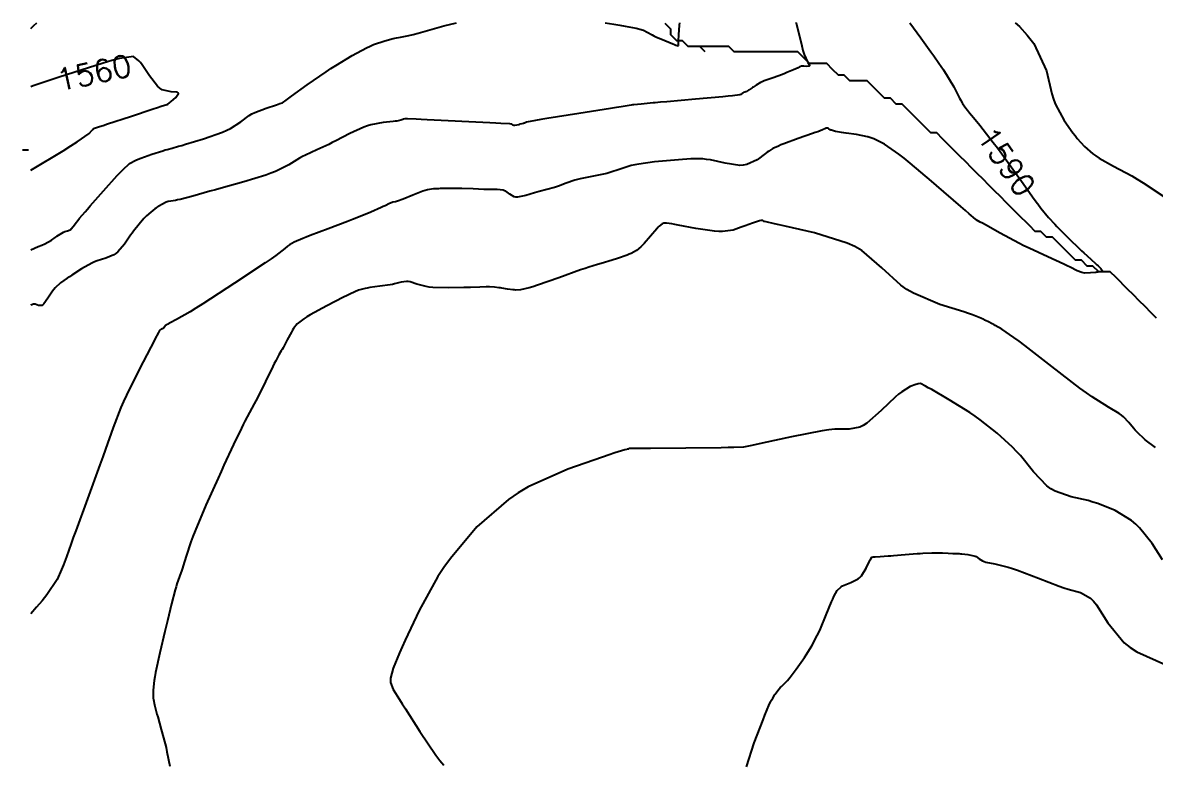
# Model space of a CAD drawing. Header units: metres. Extents: x 68 to 838477, y 94 to 1191015.
# Drawn here: x 837475.1 to 837670.8, y 1190885.9 to 1191013.9 of the extents above; entities that cross this region are included whole.
import ezdxf

# ---------------------------------------------------------------- set-up
doc = ezdxf.new("R2010")
doc.units = ezdxf.units.M
doc.header["$LTSCALE"] = 0.3
doc.layers.add('COTAS 10', color=1, linetype='Continuous')
doc.layers.add('DRENAJE', color=5, linetype='Continuous', lineweight=25)
doc.styles.get("Standard").update_dxf_attribs({"font": 'simplex.shx'})

msp = doc.modelspace()

# ---------------------------------------------------------------- linework, layer by layer
at = {"layer": 'COTAS 10'}
for points, elevation in [([(837628.42, 1191013.87), (837630.3, 1191011.27), (837632.05, 1191008.84), (837632.54, 1191008.16), (837633.44, 1191006.85), (837634.22, 1191005.7), (837636.01, 1191002.79), (837636.85, 1191001.17), (837637.02, 1191000.83), (837637.18, 1191000.54), (837637.46, 1191000), (837637.52, 1190999.89), (837638.08, 1190999.11), (837638.38, 1190998.74), (837638.73, 1190998.3), (837639.4, 1190997.48), (837640.49, 1190996.15), (837642.83, 1190993.2), (837643.54, 1190992.25), (837644.29, 1190991.24), (837647.23, 1190987.14), (837647.69, 1190986.49), (837649.92, 1190983.36), (837650.46, 1190982.62), (837650.51, 1190982.55), (837651.04, 1190981.85), (837652.37, 1190980.2), (837653.46, 1190979.05), (837653.83, 1190978.67), (837654.23, 1190978.26), (837655.94, 1190976.56), (837657.67, 1190974.87), (837658.09, 1190974.47), (837658.48, 1190974.1), (837659.67, 1190973.01), (837660.56, 1190972.22), (837660.76, 1190972.03), (837660.94, 1190971.86), (837661.42, 1190971.39), (837661.63, 1190971.07), (837661.64, 1190971.01), (837661.63, 1190970.96), (837661.42, 1190970.84), (837660.94, 1190970.77), (837660.76, 1190970.75), (837660.56, 1190970.73), (837659.64, 1190970.63), (837658.65, 1190970.62), (837658.39, 1190970.65), (837658.15, 1190970.7), (837657.35, 1190971.02), (837656.12, 1190971.64), (837655.61, 1190971.88), (837655.02, 1190972.15), (837652.26, 1190973.4), (837649.02, 1190974.9), (837648.13, 1190975.34), (837647.24, 1190975.79), (837644.05, 1190977.5), (837641.49, 1190978.93), (837640.99, 1190979.21), (837640.59, 1190979.43), (837639.91, 1190979.8), (837639.85, 1190979.83), (837639.83, 1190979.84), (837639.81, 1190979.85), (837639.75, 1190979.91), (837638.68, 1190980.85), (837638.03, 1190981.42), (837637.22, 1190982.12), (837633.01, 1190985.77), (837632.16, 1190986.49), (837628.46, 1190989.61), (837627.44, 1190990.44), (837626.52, 1190991.16), (837624.05, 1190992.89), (837622.21, 1190993.78), (837621.69, 1190993.98), (837621.16, 1190994.14), (837621.12, 1190994.15), (837619.19, 1190994.54), (837617.42, 1190994.77), (837617.01, 1190994.83), (837616.64, 1190994.89), (837615.58, 1190995.09), (837614.91, 1190995.28), (837614.77, 1190995.33), (837614.65, 1190995.37), (837614.42, 1190995.53), (837614.3, 1190995.63), (837614.26, 1190995.64), (837614.21, 1190995.65), (837613.99, 1190995.62), (837613.73, 1190995.53), (837613.66, 1190995.5), (837613.59, 1190995.47), (837613.31, 1190995.36), (837612.5, 1190995.04), (837612.09, 1190994.89), (837611.6, 1190994.72), (837609.15, 1190993.84), (837606.65, 1190992.93), (837606.14, 1190992.74), (837605.7, 1190992.56), (837604.73, 1190992.14), (837604.04, 1190991.68), (837603.77, 1190991.48), (837603.46, 1190991.26), (837602.06, 1190990.2), (837600.23, 1190989.35), (837599.65, 1190989.25), (837599.03, 1190989.21), (837596.53, 1190989.58), (837593.96, 1190990.17), (837593.31, 1190990.26), (837592.68, 1190990.33), (837590.59, 1190990.36), (837588.45, 1190990.19), (837587.78, 1190990.13), (837587.09, 1190990.07), (837584.31, 1190989.81), (837581.58, 1190989.45), (837580.92, 1190989.33), (837580.29, 1190989.19), (837578.35, 1190988.59), (837576.57, 1190987.99), (837576.05, 1190987.84), (837575.51, 1190987.71), (837573.46, 1190987.3), (837571.48, 1190986.92), (837570.98, 1190986.8), (837570.52, 1190986.67), (837569.04, 1190986.14), (837567.73, 1190985.62), (837567.37, 1190985.5), (837567.01, 1190985.38), (837565.72, 1190985.03), (837564.38, 1190984.7), (837563.99, 1190984.59), (837563.59, 1190984.48), (837562.05, 1190984.02), (837560.65, 1190983.74), (837560.34, 1190983.74), (837560.06, 1190983.78), (837559.3, 1190984.22), (837558.63, 1190984.75), (837558.4, 1190984.85), (837558.15, 1190984.93), (837557.1, 1190985.04), (837555.74, 1190985.05), (837555.3, 1190985.06), (837554.84, 1190985.07), (837552.94, 1190985.15), (837551.02, 1190985.23), (837550.55, 1190985.25), (837550.11, 1190985.25), (837548.7, 1190985.25), (837547.55, 1190985.21), (837547.26, 1190985.2), (837546.98, 1190985.19), (837546.09, 1190985.16), (837545.06, 1190984.98), (837544.69, 1190984.87), (837544.28, 1190984.74), (837542.53, 1190984.06), (837540.87, 1190983.38), (837540.52, 1190983.25), (837540.22, 1190983.14), (837539.54, 1190982.95), (837539.17, 1190982.89), (837539.06, 1190982.85), (837538.95, 1190982.81), (837538.52, 1190982.61), (837537.75, 1190982.24), (837537.42, 1190982.09), (837537.05, 1190981.93), (837535.28, 1190981.15), (837532.87, 1190980.16), (837532.1, 1190979.86), (837531.28, 1190979.54), (837527.92, 1190978.28), (837524.79, 1190977.1), (837524.11, 1190976.84), (837523.52, 1190976.6), (837522.06, 1190975.95), (837521.25, 1190975.49), (837521.07, 1190975.37), (837520.9, 1190975.25), (837520.44, 1190974.84), (837518.89, 1190973.68), (837518.04, 1190973.09), (837517, 1190972.39), (837511.71, 1190968.88), (837506.23, 1190965.31), (837505.07, 1190964.58), (837504.06, 1190963.95), (837501.71, 1190962.58), (837500.6, 1190962.03), (837500.38, 1190961.91), (837500.19, 1190961.8), (837499.81, 1190961.56), (837499.67, 1190961.41), (837499.64, 1190961.37), (837499.6, 1190961.33), (837499.5, 1190961.17), (837499.4, 1190961.05), (837499.37, 1190961.02), (837499.34, 1190961), (837499.23, 1190960.97), (837499.1, 1190960.95), (837499.06, 1190960.94), (837499.03, 1190960.93), (837498.9, 1190960.84), (837498.77, 1190960.7), (837498.73, 1190960.65), (837498.7, 1190960.6), (837498.57, 1190960.35), (837497.97, 1190959.2), (837497.65, 1190958.58), (837497.26, 1190957.82), (837495.24, 1190953.96), (837493.05, 1190949.54), (837492.54, 1190948.44), (837492.08, 1190947.38), (837490.75, 1190943.96), (837489.44, 1190940.18), (837488.98, 1190938.89), (837488.48, 1190937.5), (837486.32, 1190931.61), (837484.29, 1190926.09), (837483.87, 1190924.92), (837483.5, 1190923.92), (837482.69, 1190921.61), (837482.18, 1190920.24), (837482.01, 1190919.82), (837481.83, 1190919.39), (837481.07, 1190917.68), (837479.3, 1190915.05), (837478.48, 1190914.03), (837477.52, 1190912.88), (837476.51, 1190911.76)], 1590), ([(837476.51, 1191012.86), (837477.03, 1191013.38), (837477.58, 1191013.87)], 1560), ([(837476.51, 1190974.64), (837477.81, 1190975.18), (837478.42, 1190975.44), (837478.95, 1190975.69), (837480.12, 1190976.32), (837480.72, 1190976.76), (837480.89, 1190976.87), (837481.05, 1190976.98), (837481.62, 1190977.36), (837482.16, 1190977.66), (837482.3, 1190977.73), (837482.44, 1190977.78), (837482.9, 1190977.92), (837483.31, 1190978.09), (837483.42, 1190978.17), (837483.52, 1190978.25), (837483.87, 1190978.67), (837484.24, 1190979.19), (837484.36, 1190979.34), (837484.48, 1190979.49), (837484.96, 1190980.08), (837485.91, 1190981.18), (837486.32, 1190981.66), (837486.8, 1190982.21), (837489.09, 1190984.83), (837491.43, 1190987.45), (837491.95, 1190987.99), (837492.41, 1190988.46), (837493.6, 1190989.52), (837494.69, 1190990.11), (837495.09, 1190990.29), (837495.53, 1190990.47), (837497.46, 1190991.16), (837499.33, 1190991.76), (837499.73, 1190991.88), (837500.08, 1190991.99), (837500.93, 1190992.21), (837502.08, 1190992.52), (837502.62, 1190992.68), (837503.26, 1190992.87), (837506.38, 1190993.81), (837509.65, 1190994.96), (837510.38, 1190995.28), (837511.04, 1190995.6), (837512.81, 1190996.76), (837514.26, 1190997.84), (837514.73, 1190998.1), (837515.22, 1190998.35), (837517.21, 1190999.13), (837518.96, 1190999.69), (837519.3, 1190999.79), (837519.57, 1190999.88), (837519.96, 1191000), (837520, 1191000.01), (837520.66, 1191000.49), (837521.6, 1191001.17), (837524.3, 1191003.14), (837527.54, 1191005.4), (837528.39, 1191005.96), (837529.22, 1191006.5), (837532.05, 1191008.2), (837534.55, 1191009.52), (837535.18, 1191009.81), (837535.77, 1191010.08), (837537.68, 1191010.76), (837539.15, 1191011.14), (837539.46, 1191011.21), (837539.74, 1191011.26), (837540.44, 1191011.34), (837541.86, 1191011.63), (837542.59, 1191011.82), (837543.48, 1191012.05), (837547.89, 1191013.31), (837550.09, 1191013.87)], 1570), ([(837608.8, 1191013.87), (837608.8, 1191013.87), (837609.74, 1191009.89), (837609.96, 1191009.08), (837610.17, 1191008.4), (837610.79, 1191006.98), (837611.09, 1191006.52), (837611.09, 1191006.43), (837611.05, 1191006.37), (837610.62, 1191006.29), (837610.08, 1191006.33), (837609.97, 1191006.33), (837609.87, 1191006.34), (837609.69, 1191006.33), (837609.43, 1191006.22), (837609.3, 1191006.16), (837609.14, 1191006.09), (837608.33, 1191005.72), (837607.19, 1191005.24), (837606.81, 1191005.09), (837606.42, 1191004.94), (837604.79, 1191004.36), (837603.26, 1191003.8), (837602.92, 1191003.66), (837602.61, 1191003.52), (837601.84, 1191003.09), (837601.36, 1191002.75), (837601.25, 1191002.67), (837601.15, 1191002.6), (837600.85, 1191002.4), (837600.63, 1191002.26), (837600.58, 1191002.23), (837600.53, 1191002.19), (837600.36, 1191002.07), (837600.21, 1191001.97), (837600.16, 1191001.95), (837600.1, 1191001.93), (837599.9, 1191001.85), (837599.69, 1191001.78), (837599.64, 1191001.75), (837599.59, 1191001.72), (837599.44, 1191001.61), (837599.3, 1191001.5), (837599.26, 1191001.47), (837599.21, 1191001.45), (837599.05, 1191001.38), (837597.78, 1191001.24), (837597.04, 1191001.17), (837596.12, 1191001.08), (837591.41, 1191000.66), (837586.43, 1191000.21), (837585.34, 1191000.12), (837584.39, 1191000.03), (837584.05, 1191000), (837582, 1190999.81), (837580.74, 1190999.69), (837580.49, 1190999.66), (837580.29, 1190999.64), (837579.94, 1190999.59), (837578.57, 1190999.36), (837577.72, 1190999.23), (837576.68, 1190999.06), (837571.23, 1190998.2), (837565.72, 1190997.31), (837564.65, 1190997.13), (837563.76, 1190996.98), (837562.18, 1190996.66), (837561.86, 1190996.53), (837561.78, 1190996.5), (837561.69, 1190996.47), (837561.38, 1190996.39), (837561.06, 1190996.31), (837560.96, 1190996.28), (837560.87, 1190996.25), (837560.49, 1190996.14), (837560.16, 1190996.08), (837560.08, 1190996.08), (837560.01, 1190996.09), (837559.83, 1190996.19), (837559.67, 1190996.32), (837559.61, 1190996.34), (837559.56, 1190996.36), (837559.3, 1190996.39), (837557.77, 1190996.46), (837556.9, 1190996.5), (837555.84, 1190996.55), (837545.02, 1190997.1), (837543.97, 1190997.15), (837543.11, 1190997.19), (837541.62, 1190997.25), (837541.41, 1190997.25), (837541.35, 1190997.24), (837541.3, 1190997.24), (837541.14, 1190997.24), (837540.94, 1190997.2), (837540.87, 1190997.18), (837540.8, 1190997.16), (837540.47, 1190997.03), (837539.78, 1190996.87), (837539.47, 1190996.83), (837539.12, 1190996.79), (837537.43, 1190996.63), (837535.31, 1190996.24), (837534.69, 1190996.05), (837534.06, 1190995.82), (837531.65, 1190994.71), (837529.25, 1190993.46), (837528.62, 1190993.15), (837528.01, 1190992.85), (837525.94, 1190991.91), (837524.01, 1190991), (837523.48, 1190990.73), (837522.96, 1190990.44), (837521.11, 1190989.34), (837518.81, 1190988.18), (837518, 1190987.86), (837517.13, 1190987.53), (837513.34, 1190986.36), (837509.4, 1190985.28), (837508.42, 1190985), (837507.49, 1190984.75), (837504.53, 1190983.93), (837502.34, 1190983.34), (837501.89, 1190983.24), (837501.51, 1190983.15), (837500.71, 1190983.02), (837500.25, 1190982.96), (837500.09, 1190982.9), (837499.92, 1190982.84), (837499.18, 1190982.48), (837498.38, 1190982), (837498.17, 1190981.85), (837497.96, 1190981.71), (837497.25, 1190981.15), (837496.52, 1190980.48), (837496.31, 1190980.25), (837496.09, 1190980.02), (837495.23, 1190979.05), (837494.3, 1190977.88), (837494.02, 1190977.52), (837493.75, 1190977.14), (837492.7, 1190975.63), (837491.55, 1190974.27), (837491.2, 1190973.99), (837490.85, 1190973.75), (837489.49, 1190973.19), (837487.98, 1190972.73), (837487.53, 1190972.54), (837487.07, 1190972.33), (837485.31, 1190971.34), (837483.63, 1190970.26), (837483.22, 1190969.99), (837482.84, 1190969.73), (837481.68, 1190968.91), (837480.74, 1190968.05), (837480.5, 1190967.77), (837480.27, 1190967.48), (837479.49, 1190966.27), (837478.79, 1190965.28), (837478.61, 1190965.12), (837478.44, 1190965.01), (837477.84, 1190965.02), (837477.3, 1190965.24), (837477.16, 1190965.25), (837477.02, 1190965.25), (837476.55, 1190965.08), (837476.51, 1190965.06)], 1580), ([(837575.78, 1191013.87), (837577.25, 1191013.63), (837578.31, 1191013.44), (837579.21, 1191013.29), (837581.14, 1191012.94), (837581.97, 1191012.71), (837582.18, 1191012.64), (837582.39, 1191012.55), (837583.05, 1191012.21), (837583.88, 1191011.76), (837584.19, 1191011.61), (837584.53, 1191011.45), (837586.06, 1191010.78), (837587.48, 1191010.19), (837587.76, 1191010.08), (837587.98, 1191009.99), (837588.37, 1191009.85), (837588.42, 1191009.94), (837588.43, 1191009.99), (837588.43, 1191010.05), (837588.44, 1191010.38), (837588.46, 1191011.09), (837588.48, 1191011.4), (837588.51, 1191011.75), (837588.64, 1191013.43), (837588.67, 1191013.87)], 1570), ([(837646.64, 1191013.87), (837647.37, 1191013.23), (837648.71, 1191011.72), (837649.83, 1191010.27), (837652.02, 1191005.54), (837652.93, 1191001.59), (837653.25, 1191000.64), (837653.49, 1191000), (837653.59, 1190999.74), (837655.06, 1190997), (837656.6, 1190994.87), (837656.99, 1190994.36), (837657.36, 1190993.89), (837658.58, 1190992.46), (837660.03, 1190991.21), (837660.56, 1190990.85), (837661.13, 1190990.48), (837663.64, 1190989.1), (837666.76, 1190987.4), (837667.71, 1190986.83), (837668.71, 1190986.22), (837672.64, 1190983.64)], 1600), ([(837476.51, 1190988.42), (837482.13, 1190991.76), (837483.46, 1190992.57), (837484.56, 1190993.26), (837486.6, 1190994.71), (837487.06, 1190995.22), (837487.15, 1190995.33), (837487.23, 1190995.41), (837487.39, 1190995.57), (837488.41, 1190995.92), (837489.02, 1190996.13), (837489.78, 1190996.38), (837493.74, 1190997.69), (837497.69, 1190998.98), (837498.45, 1190999.23), (837499.06, 1190999.43), (837500.03, 1190999.74), (837500.07, 1190999.75), (837500.09, 1190999.76), (837500.11, 1190999.76), (837500.21, 1190999.8), (837500.5, 1191000), (837500.5, 1191000), (837500.63, 1191000.11), (837500.79, 1191000.25), (837501.58, 1191000.95), (837502.03, 1191001.63), (837501.98, 1191001.75), (837501.85, 1191001.84), (837500.77, 1191001.93), (837499.23, 1191002.29), (837498.82, 1191002.56), (837498.42, 1191002.89), (837497.03, 1191004.7), (837495.79, 1191006.58), (837495.49, 1191006.97), (837495.2, 1191007.3), (837494.29, 1191008.01), (837491.83, 1191007.67), (837490.56, 1191007.33), (837489.04, 1191006.89), (837481.43, 1191004.44), (837476.92, 1191002.94), (837476.51, 1191002.8)], 1560), ([(837670.87, 1190940.47), (837669.1, 1190941.84), (837667.67, 1190943.18), (837667.35, 1190943.51), (837667.06, 1190943.83), (837666.25, 1190944.83), (837665.34, 1190945.78), (837664.99, 1190946.06), (837664.58, 1190946.35), (837662.74, 1190947.46), (837659.94, 1190949.24), (837658.93, 1190949.95), (837657.82, 1190950.76), (837652.97, 1190954.47), (837648.29, 1190958.1), (837647.29, 1190958.85), (837646.41, 1190959.5), (837644.3, 1190960.94), (837643.17, 1190961.58), (837642.91, 1190961.72), (837642.67, 1190961.84), (837641.99, 1190962.18), (837641.47, 1190962.42), (837641.32, 1190962.49), (837641.18, 1190962.57), (837640.66, 1190962.84), (837639.26, 1190963.38), (837638.57, 1190963.62), (837637.73, 1190963.9), (837633.61, 1190965.21), (837629.03, 1190967.13), (837627.91, 1190967.79), (837626.86, 1190968.5), (837623.61, 1190971.51), (837620.1, 1190974.49), (837618.9, 1190975.18), (837617.58, 1190975.81), (837611.97, 1190977.59), (837606.86, 1190978.73), (837605.86, 1190978.95), (837605.04, 1190979.13), (837603.59, 1190979.44), (837603.33, 1190979.5), (837603.26, 1190979.52), (837603.2, 1190979.55), (837603.02, 1190979.67), (837602.65, 1190979.7), (837602.47, 1190979.66), (837602.26, 1190979.6), (837601.25, 1190979.25), (837599.99, 1190978.78), (837599.63, 1190978.65), (837599.26, 1190978.52), (837597.9, 1190978.03), (837596.06, 1190977.78), (837595.39, 1190977.8), (837594.65, 1190977.84), (837591.42, 1190978.32), (837588.41, 1190978.9), (837587.81, 1190979.01), (837587.32, 1190979.1), (837586.38, 1190979.26), (837586.09, 1190979.25), (837586.01, 1190979.24), (837585.92, 1190979.22), (837585.61, 1190979.12), (837585.11, 1190978.73), (837584.91, 1190978.52), (837584.68, 1190978.27), (837583.62, 1190977.02), (837582.49, 1190975.71), (837582.21, 1190975.42), (837581.96, 1190975.16), (837581.17, 1190974.5), (837580.26, 1190974.02), (837579.92, 1190973.87), (837579.55, 1190973.72), (837577.9, 1190973.14), (837576.22, 1190972.6), (837575.83, 1190972.48), (837575.48, 1190972.38), (837574.47, 1190972.11), (837572.96, 1190971.64), (837572.3, 1190971.42), (837571.52, 1190971.15), (837567.79, 1190969.82), (837564.07, 1190968.52), (837563.29, 1190968.26), (837562.63, 1190968.06), (837561.15, 1190967.7), (837560.35, 1190967.69), (837560.11, 1190967.71), (837559.86, 1190967.73), (837558.89, 1190967.86), (837557.92, 1190968.02), (837557.67, 1190968.06), (837557.43, 1190968.09), (837556.63, 1190968.19), (837555.79, 1190968.24), (837555.52, 1190968.25), (837555.24, 1190968.25), (837554.11, 1190968.2), (837552.53, 1190968.13), (837551.97, 1190968.11), (837551.35, 1190968.1), (837548.68, 1190968.06), (837546.01, 1190968.14), (837545.39, 1190968.2), (837544.83, 1190968.28), (837543.23, 1190968.72), (837542.06, 1190969.1), (837541.76, 1190969.15), (837541.47, 1190969.17), (837540.51, 1190969.03), (837539.4, 1190968.73), (837539.02, 1190968.65), (837538.61, 1190968.58), (837536.85, 1190968.34), (837535.09, 1190968.1), (837534.67, 1190968.03), (837534.29, 1190967.95), (837533.18, 1190967.64), (837531.78, 1190967.02), (837531.22, 1190966.75), (837530.58, 1190966.44), (837527.66, 1190964.95), (837524.8, 1190963.39), (837524.2, 1190963.04), (837523.69, 1190962.72), (837522.57, 1190961.85), (837521.95, 1190961.03), (837521.76, 1190960.74), (837521.57, 1190960.42), (837520.82, 1190959.06), (837520.11, 1190957.73), (837519.95, 1190957.43), (837519.8, 1190957.17), (837519.39, 1190956.47), (837518.85, 1190955.47), (837518.61, 1190955.01), (837518.34, 1190954.47), (837517.07, 1190951.88), (837515.74, 1190949.17), (837515.43, 1190948.56), (837515.14, 1190948.01), (837514.33, 1190946.54), (837513.52, 1190945.04), (837513.23, 1190944.48), (837512.92, 1190943.85), (837511.57, 1190941.03), (837509.91, 1190937.45), (837509.41, 1190936.34), (837508.88, 1190935.17), (837506.8, 1190930.51), (837504.93, 1190926.12), (837504.53, 1190925.12), (837504.18, 1190924.22), (837503.35, 1190921.73), (837502.88, 1190920.04), (837502.76, 1190919.65), (837502.64, 1190919.27), (837502.23, 1190918.18), (837501.79, 1190916.91), (837501.65, 1190916.43), (837501.49, 1190915.9), (837500.87, 1190913.51), (837500.14, 1190910.53), (837499.93, 1190909.63), (837499.7, 1190908.69), (837498.83, 1190905), (837498.09, 1190901.63), (837497.95, 1190900.89), (837497.84, 1190900.23), (837497.65, 1190898.56), (837497.68, 1190897.49), (837497.7, 1190897.21), (837497.73, 1190896.94), (837497.89, 1190896.04), (837498.2, 1190894.88), (837498.32, 1190894.44), (837498.46, 1190893.96), (837499.08, 1190891.8), (837499.74, 1190889.32), (837499.91, 1190888.64), (837500.06, 1190887.94), (837500.54, 1190885.44)], 1600), ([(837672.06, 1190921.09), (837670.3, 1190923.9), (837668.13, 1190926.63), (837667.45, 1190927.27), (837666.74, 1190927.86), (837663.9, 1190929.58), (837660.88, 1190930.79), (837660.05, 1190931.07), (837659.22, 1190931.31), (837656.29, 1190931.97), (837653.52, 1190932.92), (837652.81, 1190933.35), (837652.12, 1190933.85), (837649.81, 1190936.29), (837647.53, 1190939.08), (837646.85, 1190939.82), (837646.16, 1190940.53), (837643.52, 1190942.98), (837640.57, 1190945.28), (837639.69, 1190945.91), (837638.78, 1190946.53), (837635.24, 1190948.73), (837632.2, 1190950.49), (837631.61, 1190950.82), (837631.12, 1190951.09), (837630.24, 1190951.53), (837629.85, 1190951.46), (837629.68, 1190951.41), (837629.47, 1190951.35), (837628.49, 1190951.01), (837627.01, 1190950.12), (837626.49, 1190949.71), (837625.93, 1190949.22), (837623.49, 1190946.88), (837620.98, 1190944.67), (837620.36, 1190944.28), (837619.78, 1190943.98), (837617.96, 1190943.68), (837615.45, 1190943.67), (837614.43, 1190943.55), (837613.28, 1190943.38), (837607.96, 1190942.34), (837602.9, 1190941.23), (837601.1, 1190940.84), (837599.68, 1190940.52), (837597.99, 1190940.47), (837597.02, 1190940.46), (837595.83, 1190940.44), (837589.69, 1190940.39), (837583.6, 1190940.34), (837582.43, 1190940.34), (837581.49, 1190940.33), (837579.99, 1190940.31), (837579.96, 1190940.3), (837579.94, 1190940.29), (837579.93, 1190940.29), (837579.86, 1190940.26), (837579.8, 1190940.23), (837579.78, 1190940.22), (837579.77, 1190940.22), (837579.73, 1190940.21), (837579.62, 1190940.2), (837579.57, 1190940.18), (837579.51, 1190940.17), (837579.19, 1190940.1), (837577.45, 1190939.54), (837576.49, 1190939.22), (837575.32, 1190938.82), (837569.35, 1190936.77), (837562.48, 1190933.7), (837560.74, 1190932.66), (837559.07, 1190931.53), (837553.61, 1190926.77), (837549.04, 1190921.33), (837547.92, 1190919.78), (837546.87, 1190918.21), (837543.61, 1190912.36), (837541.2, 1190907.18), (837540.68, 1190906.03), (837540.23, 1190905.01), (837539.12, 1190902.36), (837538.7, 1190900.67), (837538.68, 1190900.26), (837538.7, 1190899.87), (837539.12, 1190898.68), (837540.25, 1190896.94), (837540.71, 1190896.2), (837541.25, 1190895.36), (837543.73, 1190891.42), (837546.49, 1190887.35), (837547.2, 1190886.44), (837547.88, 1190885.61)], 1610), ([(837600.17, 1190885.35), (837601.53, 1190889.45), (837603.07, 1190893.45), (837603.38, 1190894.25), (837603.65, 1190894.92), (837604.19, 1190896.21), (837604.41, 1190896.63), (837604.47, 1190896.74), (837604.53, 1190896.84), (837604.72, 1190897.21), (837604.96, 1190897.62), (837605.06, 1190897.75), (837605.16, 1190897.9), (837605.6, 1190898.49), (837606.09, 1190899.08), (837606.22, 1190899.21), (837606.34, 1190899.34), (837606.75, 1190899.7), (837607.29, 1190900.26), (837607.5, 1190900.51), (837607.73, 1190900.79), (837608.77, 1190902.18), (837609.92, 1190903.8), (837610.22, 1190904.24), (837610.51, 1190904.68), (837611.48, 1190906.25), (837612.43, 1190908), (837612.7, 1190908.56), (837612.97, 1190909.15), (837613.97, 1190911.57), (837614.89, 1190913.82), (837615.11, 1190914.3), (837615.31, 1190914.73), (837615.89, 1190915.8), (837616.54, 1190916.43), (837616.78, 1190916.58), (837617.05, 1190916.73), (837618.24, 1190917.19), (837619.49, 1190917.81), (837619.79, 1190918.06), (837620.06, 1190918.34), (837620.9, 1190919.63), (837621.47, 1190920.84), (837621.58, 1190921.08), (837621.67, 1190921.26), (837621.84, 1190921.57), (837622.08, 1190921.59), (837622.23, 1190921.6), (837622.41, 1190921.61), (837623.32, 1190921.66), (837624.68, 1190921.75), (837625.13, 1190921.78), (837625.61, 1190921.82), (837627.64, 1190921.99), (837629.7, 1190922.16), (837630.21, 1190922.19), (837630.69, 1190922.23), (837632.21, 1190922.3), (837633.46, 1190922.31), (837633.77, 1190922.31), (837634.08, 1190922.3), (837635.07, 1190922.24), (837635.85, 1190922.17), (837636.02, 1190922.16), (837636.17, 1190922.16), (837636.54, 1190922.16), (837636.97, 1190922.16), (837637.16, 1190922.14), (837637.38, 1190922.12), (837638.42, 1190922), (837639.47, 1190921.79), (837639.7, 1190921.72), (837639.9, 1190921.64), (837640.38, 1190921.28), (837640.98, 1190920.9), (837641.26, 1190920.8), (837641.58, 1190920.7), (837643.11, 1190920.38), (837645.39, 1190919.82), (837646.17, 1190919.57), (837647.02, 1190919.28), (837650.63, 1190917.9), (837654.21, 1190916.53), (837655.04, 1190916.24), (837655.79, 1190915.99), (837657.9, 1190915.45), (837659.63, 1190914.47), (837660.14, 1190913.95), (837660.66, 1190913.33), (837662.66, 1190910.2), (837665.46, 1190906.76), (837666.49, 1190905.95), (837667.63, 1190905.19), (837672.66, 1190902.94)], 1620)]:
    msp.add_lwpolyline(points, dxfattribs=dict(at, elevation=elevation))
at = {"layer": 'DRENAJE'}
for points in [[(837586.09, 1191013.81, 0), (837587.09, 1191012.81, 0), (837587.09, 1191011.81, 0), (837588.09, 1191010.81, 0), (837589.09, 1191010.81, 0), (837590.08, 1191009.81, 0), (837592.08, 1191009.81, 0), (837597.08, 1191009.81, 0)], [(837593.08, 1191008.81, 0), (837592.08, 1191009.81, 0)], [(837633.07, 1190994.82, 0), (837632.07, 1190994.82, 0), (837631.07, 1190995.82, 0), (837630.07, 1190996.82, 0), (837629.07, 1190997.82, 0), (837628.07, 1190998.82, 0), (837627.07, 1190999.82, 0), (837626.07, 1190999.82, 0), (837625.07, 1191000.82, 0), (837624.07, 1191000.82, 0), (837623.07, 1191001.81, 0), (837622.07, 1191002.81, 0), (837621.07, 1191003.81, 0), (837618.08, 1191003.81, 0), (837617.08, 1191004.81, 0), (837616.08, 1191004.81, 0), (837615.08, 1191005.81, 0), (837614.08, 1191006.81, 0), (837611.08, 1191006.81, 0), (837609.08, 1191008.81, 0), (837598.08, 1191008.81, 0), (837597.08, 1191009.81, 0)], [(837671.06, 1190962.83, 0), (837670.06, 1190963.83, 0), (837669.06, 1190964.83, 0), (837668.06, 1190965.83, 0), (837667.06, 1190966.83, 0), (837666.06, 1190967.83, 0), (837664.06, 1190969.83, 0), (837663.06, 1190970.83, 0), (837661.06, 1190970.83, 0), (837660.06, 1190971.82, 0), (837659.06, 1190971.82, 0), (837658.06, 1190972.82, 0), (837657.06, 1190972.82, 0), (837656.06, 1190973.82, 0), (837655.06, 1190974.82, 0), (837654.06, 1190975.82, 0), (837653.06, 1190976.82, 0), (837652.06, 1190976.82, 0), (837651.06, 1190977.82, 0), (837650.06, 1190977.82, 0), (837649.07, 1190978.82, 0), (837647.07, 1190980.82, 0), (837646.07, 1190981.82, 0), (837645.07, 1190982.82, 0), (837644.07, 1190983.82, 0), (837643.07, 1190984.82, 0), (837642.07, 1190985.82, 0), (837641.07, 1190986.82, 0), (837640.07, 1190987.82, 0), (837639.07, 1190988.82, 0), (837638.07, 1190989.82, 0), (837637.07, 1190990.82, 0), (837635.07, 1190992.82, 0), (837634.07, 1190993.82, 0), (837633.07, 1190994.82, 0)], [(837476.12, 1190991.82, 0), (837475.12, 1190991.82, 0)]]:
    msp.add_polyline3d(points, dxfattribs=at)

# ---------------------------------------------------------------- texts
at = {"layer": 'COTAS 10', "char_height": 3.8, "attachment_point": 7}
for s, insert, rotation in [('1560', (837481.48, 1191001.98, 1560), 12.2643), ('1590', (837639.85, 1190994.16, 1590), 304.5872)]:
    msp.add_mtext(s, dxfattribs=dict(at, insert=insert, rotation=rotation))

doc.saveas('drawing.dxf')
